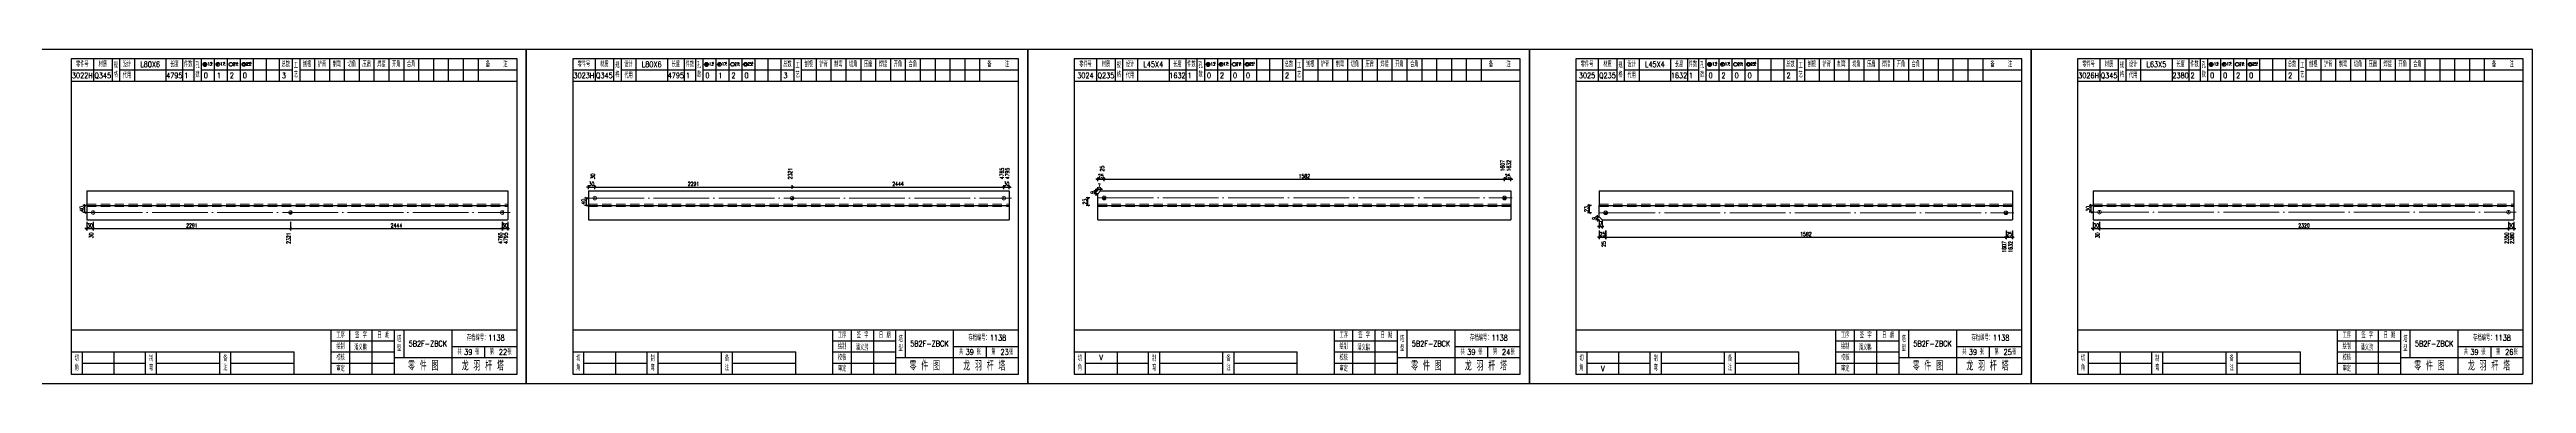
# Model space of a CAD drawing. Header units: millimetres. Extents: x 0 to 30240, y -10896 to -1348.
# Drawn here: x 5683 to 7017, y -8258 to -8078 of the extents above; entities that cross this region are included whole.
import ezdxf
from ezdxf.enums import TextEntityAlignment as Align

# ---------------------------------------------------------------- set-up
doc = ezdxf.new("R2010")
doc.units = ezdxf.units.MM
doc.header["$LTSCALE"] = 20
doc.header["$PDMODE"] = 1
doc.linetypes.add('DASHDOT2X', pattern=[1.75, 1.5, -0.125, 0, -0.125])
doc.linetypes.add('HIDDEN', pattern=[0.375, 0.25, -0.125])
for name, color, linetype, lineweight in [('1', 7, 'Continuous', 25), ('11', 3, 'Continuous', 13), ('2', 1, 'HIDDEN', 13), ('5', 1, 'Continuous', 13), ('7', 2, 'DASHDOT2X', 13)]:
    doc.layers.add(name, color=color, linetype=linetype, lineweight=lineweight)
doc.styles.get("Standard").update_dxf_attribs({"font": 'simplex', "width": 0.7, "bigfont": 'gbhzfs.shx'})
doc.styles.add('SYMBOL_TXT', font='txt.shx', dxfattribs={"width": 0.6})
doc.styles.add('TITLE_TXT', font='simplex.shx', dxfattribs={"width": 0.75, "height": 2.5, "bigfont": 'gbhzfs.shx'})
doc.dimstyles.get("Standard").update_dxf_attribs({"dimtxt": 2.1, "dimasz": 1, "dimexe": 1.05, "dimexo": 0, "dimgap": 0.63, "dimtad": 1, "dimzin": 0, "dimdsep": 46, "dimtxsty": 'standard', "dimblk": 'OBLIQUE', "dimblk1": 'OBLIQUE', "dimblk2": 'OBLIQUE', "dimcen": 0.09, "dimadec": 0, "dimazin": 0, "dimtfac": 1, "dimtdec": 1, "dimtix": 1, "dimtmove": 0, "dimatfit": 3, "dimfxl": 0, "dimtolj": 1, "dimtzin": 0, "dimarcsym": 0})
pattern_1 = [(0, (-3, 0), (0, 0.0125), [])]

# ---------------------------------------------------------------- blocks, each defined once
blk = doc.blocks.new('M12_HOLE')
h = blk.add_hatch()
h.set_pattern_fill('LINE', scale=0.1, style=0)
h.set_pattern_definition(pattern_1)
h.paths.add_polyline_path([(-5, 0, 1), (-1, 0, 1)])
at = {"color": 7}
blk.add_circle((-3, 0), 2, dxfattribs=at)
at = {"color": 7, "attachment_point": 1, "style": 'SYMBOL_TXT'}
for s, insert, char_height, width in [('13\\f??|b0|i0|c0|p54;.', (-0.1, 2.1), 3.5, 5.707), ('5', (3.7, 2.3), 1.8, 2.931)]:
    blk.add_mtext(s, dxfattribs=dict(at, insert=insert, char_height=char_height, width=width))
blk = doc.blocks.new('M16_HOLE')
h = blk.add_hatch()
h.set_pattern_fill('LINE', scale=0.1, style=0)
h.set_pattern_definition(pattern_1)
h.paths.add_polyline_path([(-1.6, 1.4, 0.668179), (-5, 0, 0.198912), (-4.4, -1.4)])
at = {"color": 7}
blk.add_circle((-3, 0), 2, dxfattribs=at)
at = {"color": 7, "attachment_point": 1, "style": 'SYMBOL_TXT'}
for s, insert, char_height, width in [('17.', (-0.4, 2.1), 3.5, 6.316), ('5', (3.6, 2.3), 1.8, 1.822)]:
    blk.add_mtext(s, dxfattribs=dict(at, insert=insert, char_height=char_height, width=width))
blk = doc.blocks.new('M20_HOLE')
at = {"color": 7}
blk.add_circle((-3, 0), 2, dxfattribs=at)
at = {"color": 7, "attachment_point": 1, "style": 'SYMBOL_TXT'}
for s, insert, char_height, width in [('21.', (-0.7, 2), 3.5, 6.074), ('5', (3.3, 2), 1.8, 1.458)]:
    blk.add_mtext(s, dxfattribs=dict(at, insert=insert, char_height=char_height, width=width))
blk = doc.blocks.new('M24_HOLE')
at = {"color": 7}
for radius in [2, 1.5]:
    blk.add_circle((-3, 0), radius, dxfattribs=at)
at = {"color": 7, "attachment_point": 1, "style": 'SYMBOL_TXT'}
for s, insert, char_height, width in [('25.', (-0.7, 2.1), 3.5, 2.429), ('5', (3.9, 2.3), 1.8, 1.944)]:
    blk.add_mtext(s, dxfattribs=dict(at, insert=insert, char_height=char_height, width=width))
blk = doc.blocks.new('JgCard')
for p, q in [((270, 180), (0, 180)), ((0, 180), (0, 0)), ((265, 175), (25, 175)), ((25, 175), (25, 5)), ((37, 175), (37, 163)), ((47, 175), (47, 163)), ((51, 175), (51, 163)), ((59, 175), (59, 163)), ((76, 175), (76, 163)), ((85, 175), (85, 163)), ((91, 175), (91, 163)), ((95, 175), (95, 163)), ((102, 175), (102, 163)), ((109, 175), (109, 163)), ((116, 175), (116, 163)), ((123, 175), (123, 163)), ((130, 175), (130, 163)), ((137, 175), (137, 163)), ((144, 175), (144, 163)), ((148, 175), (148, 163)), ((156, 175), (156, 163)), ((164, 175), (164, 163)), ((172, 175), (172, 163)), ((180, 175), (180, 163)), ((188, 175), (188, 163)), ((196, 175), (196, 163)), ((204, 175), (204, 163)), ((212, 175), (212, 163)), ((220, 175), (220, 163)), ((228, 175), (228, 163)), ((236, 175), (236, 163)), ((244, 175), (244, 163)), ((265, 5), (265, 175)), ((270, 0), (270, 180)), ((25, 169), (47, 169)), ((25, 163), (265, 163)), ((51, 169), (91, 169)), ((95, 169), (144, 169)), ((148, 169), (265, 169)), ((25, 29), (265, 29)), ((165, 5), (165, 29)), ((175, 5), (175, 29)), ((187, 5), (187, 29)), ((199, 5), (199, 29)), ((204, 29), (204, 14)), ((230, 5), (230, 29)), ((25, 17), (145, 17)), ((31, 5), (31, 17)), ((48, 17), (48, 5)), ((65, 5), (65, 17)), ((71, 5), (71, 17)), ((105, 5), (105, 17)), ((111, 5), (111, 17)), ((145, 5), (145, 17)), ((165, 23), (199, 23)), ((165, 17), (199, 17)), ((199, 14), (265, 14)), ((230, 20), (265, 20)), ((247.5, 20), (247.5, 14)), ((0, 0), (270, 0)), ((25, 5), (265, 5)), ((31, 11), (65, 11)), ((71, 11), (105, 11)), ((111, 11), (145, 11)), ((165, 11), (199, 11))]:
    blk.add_line(p, q)
blk.add_lwpolyline([(96, 172, -1), (98, 172, -1)], format="xyb", close=True)
blk.add_point((145, 96))
at = {"xscale": 0.5, "yscale": 0.5, "zscale": 0.5}
for name, p in [('M12_HOLE', (98.5, 172)), ('M16_HOLE', (105.5, 172)), ('M20_HOLE', (112.5, 172)), ('M24_HOLE', (119.5, 172))]:
    blk.add_blockref(name, p, dxfattribs=at)
at = {"style": 'TITLE_TXT', "width": 0.75}
for s, height, p in [('潘义鹏', 3, (177.4, 17.9)), ('存档编号：1138', 3.08, (238, 23.1)), ('龙 羽 杆 塔', 5, (235.2, 7))]:
    blk.add_text(s, height=height, dxfattribs=at).set_placement(p)
at = {"attachment_point": 5, "style": 'TITLE_TXT'}
for s, insert, char_height, width in [('零件号', (31, 172), 3, 15), ('材质', (42, 172), 3, 8), ('设计', (55, 172), 3, 8), ('长度', (80.5, 172), 3, 8), ('件数', (88, 172), 3, 6), ('总数', (140.5, 172), 3, 7), ('刨根', (152, 172), 3, 8), ('铲背', (160, 172), 3, 8), ('制弯', (168, 172), 3, 8), ('切角', (176, 172), 3, 8), ('压扁', (184, 172), 3, 8), ('焊接', (192, 172), 3, 8), ('开角', (200, 172), 3, 8), ('合角', (208, 172), 3, 8), ('备    注', (254, 172), 3, 22), ('规格', (49, 169), 3, 4), ('代用', (55, 166), 3, 8), ('孔数', (93, 169), 3, 4), ('工\\P艺', (146, 169), 3, 4), ('工序', (170, 26), 3, 10), ('签 字', (181, 26), 3, 12), ('日 期', (193, 26), 3, 12), ('切\\P角', (28, 11), 3, 6), ('制\\P弯', (68, 11), 3, 6), ('备\\P注', (108, 11), 3, 6), ('绘制', (170, 20), 3, 10), ('校核', (170, 14), 3, 10), ('塔\\P型', (201.5, 21.5), 3, 5), ('共    张', (238.8, 17), 3, 17.5), ('第    张', (256.2, 17), 3, 17.5), ('审定', (170, 8), 3, 10), ('零 件 图', (214.5, 9.5), 5, 31)]:
    blk.add_mtext(s, dxfattribs=dict(at, insert=insert, char_height=char_height, width=width))
blk = doc.blocks.new('M20')
for p, q in [((-0.5, 0), (0.5, 0)), ((0, -0.5), (0, 0.5))]:
    blk.add_line(p, q)
blk.add_circle((0, 0), 1)
blk = doc.blocks.new('M16')
for p, q in [((-0.7, -0.7), (0.7, 0.7)), ((-0.4, 0), (0.4, 0)), ((0, 0.4), (0, -0.4))]:
    blk.add_line(p, q)
blk.add_circle((0, 0), 1)
for radius in [0.8, 0.6, 0.4, 0.2]:
    blk.add_arc((0, 0), radius, 225, 45)
blk = doc.blocks.new('_Oblique')
at = {"color": 0, "linetype": 'ByBlock', "lineweight": -2}
blk.add_line((-0.5, -0.5), (0.5, 0.5), dxfattribs=at)
blk = doc.blocks.new('*D6019')
at = {"layer": '11', "color": 0, "lineweight": -2}
for p, q in [((5703.4, -8170.6), (5703.4, -8175.3)), ((5706.8, -8170.6), (5706.8, -8175.3)), ((5703.4, -8174.3), (5702.4, -8174.3)), ((5703.4, -8174.3), (5706.8, -8174.3)), ((5706.8, -8174.3), (5707.8, -8174.3))]:
    blk.add_line(p, q, dxfattribs=at)
at = {"layer": 'Defpoints', "color": 0}
for p in [(5703.4, -8170.6), (5706.8, -8170.6), (5706.8, -8174.3)]:
    blk.add_point(p, dxfattribs=at)
at = {"layer": '11', "color": 0, "lineweight": -2}
blk.add_blockref('_Oblique', (5703.4, -8174.3), dxfattribs=at)
at = {"layer": '11', "color": 0, "lineweight": -2, "rotation": 180}
blk.add_blockref('_Oblique', (5706.8, -8174.3), dxfattribs=at)
at = {"layer": '11', "color": 0, "insert": (5705.1, -8172.6), "char_height": 2.1, "attachment_point": 5}
blk.add_mtext('\\A1;30', dxfattribs=at)
blk = doc.blocks.new('*D6022')
at = {"layer": '11', "color": 0, "lineweight": -2}
for p, q in [((5927.1, -8170.6), (5927.1, -8175.3)), ((5930, -8170.6), (5930, -8175.3)), ((5927.1, -8174.3), (5926.1, -8174.3)), ((5927.1, -8174.3), (5930, -8174.3)), ((5930, -8174.3), (5931, -8174.3))]:
    blk.add_line(p, q, dxfattribs=at)
at = {"layer": 'Defpoints', "color": 0}
for p in [(5927.1, -8170.6), (5930, -8170.6), (5930, -8174.3)]:
    blk.add_point(p, dxfattribs=at)
at = {"layer": '11', "color": 0, "lineweight": -2}
blk.add_blockref('_Oblique', (5927.1, -8174.3), dxfattribs=at)
at = {"layer": '11', "color": 0, "lineweight": -2, "rotation": 180}
blk.add_blockref('_Oblique', (5930, -8174.3), dxfattribs=at)
at = {"layer": '11', "color": 0, "insert": (5928.5, -8172.6), "char_height": 2.1, "attachment_point": 5}
blk.add_mtext('\\A1;30', dxfattribs=at)
blk = doc.blocks.new('*D6024')
at = {"layer": '11', "color": 0, "lineweight": -2}
for p, q in [((5973.4, -8151.9), (5972.4, -8151.9)), ((5973.4, -8153), (5973.4, -8150.9)), ((5973.4, -8151.9), (5976.8, -8151.9)), ((5976.8, -8153), (5976.8, -8150.9)), ((5976.8, -8151.9), (5977.8, -8151.9))]:
    blk.add_line(p, q, dxfattribs=at)
at = {"layer": 'Defpoints', "color": 0}
for p in [(5973.4, -8153), (5976.8, -8151.9), (5976.8, -8153)]:
    blk.add_point(p, dxfattribs=at)
at = {"layer": '11', "color": 0, "lineweight": -2}
blk.add_blockref('_Oblique', (5973.4, -8151.9), dxfattribs=at)
at = {"layer": '11', "color": 0, "lineweight": -2, "rotation": 180}
blk.add_blockref('_Oblique', (5976.8, -8151.9), dxfattribs=at)
at = {"layer": '11', "color": 0, "insert": (5975.1, -8150.2), "char_height": 2.1, "attachment_point": 5}
blk.add_mtext('\\A1;30', dxfattribs=at)
blk = doc.blocks.new('*D6027')
at = {"layer": '11', "color": 0, "lineweight": -2}
for p, q in [((6197.1, -8151.9), (6196.1, -8151.9)), ((6197.1, -8153), (6197.1, -8150.9)), ((6197.1, -8151.9), (6200, -8151.9)), ((6200, -8153), (6200, -8150.9)), ((6200, -8151.9), (6201, -8151.9))]:
    blk.add_line(p, q, dxfattribs=at)
at = {"layer": 'Defpoints', "color": 0}
for p in [(6197.1, -8153), (6200, -8151.9), (6200, -8153)]:
    blk.add_point(p, dxfattribs=at)
at = {"layer": '11', "color": 0, "lineweight": -2}
blk.add_blockref('_Oblique', (6197.1, -8151.9), dxfattribs=at)
at = {"layer": '11', "color": 0, "lineweight": -2, "rotation": 180}
blk.add_blockref('_Oblique', (6200, -8151.9), dxfattribs=at)
at = {"layer": '11', "color": 0, "insert": (6198.5, -8150.2), "char_height": 2.1, "attachment_point": 5}
blk.add_mtext('\\A1;30', dxfattribs=at)
blk = doc.blocks.new('*D6029')
at = {"layer": '11', "color": 0, "lineweight": -2}
for p, q in [((6247.6, -8148.8), (6247.6, -8146.7)), ((6251, -8148.8), (6251, -8146.7)), ((6247.6, -8147.7), (6246.6, -8147.7)), ((6247.6, -8147.7), (6251, -8147.7)), ((6251, -8147.7), (6252, -8147.7))]:
    blk.add_line(p, q, dxfattribs=at)
at = {"layer": 'Defpoints', "color": 0}
for p in [(6247.6, -8148.8), (6251, -8147.7), (6251, -8148.8)]:
    blk.add_point(p, dxfattribs=at)
at = {"layer": '11', "color": 0, "lineweight": -2}
blk.add_blockref('_Oblique', (6247.6, -8147.7), dxfattribs=at)
at = {"layer": '11', "color": 0, "lineweight": -2, "rotation": 180}
blk.add_blockref('_Oblique', (6251, -8147.7), dxfattribs=at)
at = {"layer": '11', "color": 0, "insert": (6249.3, -8146), "char_height": 2.1, "attachment_point": 5}
blk.add_mtext('\\A1;25', dxfattribs=at)
blk = doc.blocks.new('*D6031')
at = {"layer": '11', "color": 0, "lineweight": -2}
for p, q in [((6466.6, -8148.8), (6466.6, -8146.7)), ((6470, -8148.8), (6470, -8146.7)), ((6466.6, -8147.7), (6465.6, -8147.7)), ((6466.6, -8147.7), (6470, -8147.7)), ((6470, -8147.7), (6471, -8147.7))]:
    blk.add_line(p, q, dxfattribs=at)
at = {"layer": 'Defpoints', "color": 0}
for p in [(6466.6, -8148.8), (6470, -8147.7), (6470, -8148.8)]:
    blk.add_point(p, dxfattribs=at)
at = {"layer": '11', "color": 0, "lineweight": -2}
blk.add_blockref('_Oblique', (6466.6, -8147.7), dxfattribs=at)
at = {"layer": '11', "color": 0, "lineweight": -2, "rotation": 180}
blk.add_blockref('_Oblique', (6470, -8147.7), dxfattribs=at)
at = {"layer": '11', "color": 0, "insert": (6468.3, -8146), "char_height": 2.1, "attachment_point": 5}
blk.add_mtext('\\A1;25', dxfattribs=at)
blk = doc.blocks.new('*D6032')
at = {"layer": '11', "color": 0, "lineweight": -2}
for p, q in [((6247.6, -8154), (6245.5, -8154)), ((6247.6, -8155.6), (6245.5, -8155.6)), ((6246.6, -8154), (6246.6, -8153)), ((6246.6, -8155.6), (6246.6, -8154)), ((6246.6, -8155.6), (6246.6, -8156.6))]:
    blk.add_line(p, q, dxfattribs=at)
at = {"layer": 'Defpoints', "color": 0}
for p in [(6246.6, -8154), (6247.6, -8154), (6247.6, -8155.6)]:
    blk.add_point(p, dxfattribs=at)
at = {"layer": '11', "color": 0, "lineweight": -2}
for p, rotation in [((6246.6, -8154), 270), ((6246.6, -8155.6), 90)]:
    blk.add_blockref('_Oblique', p, dxfattribs=dict(at, rotation=rotation))
at = {"layer": '11', "color": 0, "insert": (6244.9, -8154.8), "char_height": 2.1, "attachment_point": 5, "rotation": 90}
blk.add_mtext('\\A1;9', dxfattribs=at)
blk = doc.blocks.new('*D6033')
at = {"layer": '11', "color": 0, "lineweight": -2}
for p, q in [((6247.6, -8153), (6246.6, -8153)), ((6247.6, -8154), (6247.6, -8151.9)), ((6247.6, -8153), (6249.1, -8153)), ((6249.1, -8154), (6249.1, -8151.9)), ((6249.1, -8153), (6250.1, -8153))]:
    blk.add_line(p, q, dxfattribs=at)
at = {"layer": 'Defpoints', "color": 0}
for p in [(6247.6, -8154), (6249.1, -8153), (6249.1, -8154)]:
    blk.add_point(p, dxfattribs=at)
at = {"layer": '11', "color": 0, "lineweight": -2}
blk.add_blockref('_Oblique', (6247.6, -8153), dxfattribs=at)
at = {"layer": '11', "color": 0, "lineweight": -2, "rotation": 180}
blk.add_blockref('_Oblique', (6249.1, -8153), dxfattribs=at)
at = {"layer": '11', "color": 0, "insert": (6248.4, -8151.3), "char_height": 2.1, "attachment_point": 5}
blk.add_mtext('\\A1;7', dxfattribs=at)
blk = doc.blocks.new('*D6035')
at = {"layer": '11', "color": 0, "lineweight": -2}
for p, q in [((6517.6, -8179), (6516.6, -8179)), ((6517.6, -8175.3), (6517.6, -8180)), ((6517.6, -8179), (6521, -8179)), ((6521, -8175.3), (6521, -8180)), ((6521, -8179), (6522, -8179))]:
    blk.add_line(p, q, dxfattribs=at)
at = {"layer": 'Defpoints', "color": 0}
for p in [(6517.6, -8175.3), (6521, -8175.3), (6521, -8179)]:
    blk.add_point(p, dxfattribs=at)
at = {"layer": '11', "color": 0, "lineweight": -2}
blk.add_blockref('_Oblique', (6517.6, -8179), dxfattribs=at)
at = {"layer": '11', "color": 0, "lineweight": -2, "rotation": 180}
blk.add_blockref('_Oblique', (6521, -8179), dxfattribs=at)
at = {"layer": '11', "color": 0, "insert": (6519.3, -8177.3), "char_height": 2.1, "attachment_point": 5}
blk.add_mtext('\\A1;25', dxfattribs=at)
blk = doc.blocks.new('*D6037')
at = {"layer": '11', "color": 0, "lineweight": -2}
for p, q in [((6736.6, -8179), (6735.6, -8179)), ((6736.6, -8175.3), (6736.6, -8180)), ((6736.6, -8179), (6740, -8179)), ((6740, -8175.3), (6740, -8180)), ((6740, -8179), (6741, -8179))]:
    blk.add_line(p, q, dxfattribs=at)
at = {"layer": 'Defpoints', "color": 0}
for p in [(6736.6, -8175.3), (6740, -8175.3), (6740, -8179)]:
    blk.add_point(p, dxfattribs=at)
at = {"layer": '11', "color": 0, "lineweight": -2}
blk.add_blockref('_Oblique', (6736.6, -8179), dxfattribs=at)
at = {"layer": '11', "color": 0, "lineweight": -2, "rotation": 180}
blk.add_blockref('_Oblique', (6740, -8179), dxfattribs=at)
at = {"layer": '11', "color": 0, "insert": (6738.3, -8177.3), "char_height": 2.1, "attachment_point": 5}
blk.add_mtext('\\A1;25', dxfattribs=at)
blk = doc.blocks.new('*D6038')
at = {"layer": '11', "color": 0, "lineweight": -2}
for p, q in [((6517.6, -8168), (6515.5, -8168)), ((6517.6, -8169.5), (6515.5, -8169.5)), ((6516.6, -8168), (6516.6, -8167)), ((6516.6, -8168), (6516.6, -8169.5)), ((6516.6, -8169.5), (6516.6, -8170.5))]:
    blk.add_line(p, q, dxfattribs=at)
at = {"layer": 'Defpoints', "color": 0}
for p in [(6516.6, -8169.5), (6517.6, -8168), (6517.6, -8169.5)]:
    blk.add_point(p, dxfattribs=at)
at = {"layer": '11', "color": 0, "lineweight": -2}
for p, rotation in [((6516.6, -8168), 270), ((6516.6, -8169.5), 90)]:
    blk.add_blockref('_Oblique', p, dxfattribs=dict(at, rotation=rotation))
at = {"layer": '11', "color": 0, "insert": (6514.9, -8168.8), "char_height": 2.1, "attachment_point": 5, "rotation": 90}
blk.add_mtext('\\A1;9', dxfattribs=at)
blk = doc.blocks.new('*D6039')
at = {"layer": '11', "color": 0, "lineweight": -2}
for p, q in [((6517.6, -8173.2), (6516.6, -8173.2)), ((6517.6, -8169.5), (6517.6, -8174.3)), ((6517.6, -8173.2), (6519.1, -8173.2)), ((6519.1, -8169.5), (6519.1, -8174.3)), ((6519.1, -8173.2), (6520.1, -8173.2))]:
    blk.add_line(p, q, dxfattribs=at)
at = {"layer": 'Defpoints', "color": 0}
for p in [(6517.6, -8169.5), (6519.1, -8169.5), (6519.1, -8173.2)]:
    blk.add_point(p, dxfattribs=at)
at = {"layer": '11', "color": 0, "lineweight": -2}
blk.add_blockref('_Oblique', (6517.6, -8173.2), dxfattribs=at)
at = {"layer": '11', "color": 0, "lineweight": -2, "rotation": 180}
blk.add_blockref('_Oblique', (6519.1, -8173.2), dxfattribs=at)
at = {"layer": '11', "color": 0, "insert": (6518.4, -8171.5), "char_height": 2.1, "attachment_point": 5}
blk.add_mtext('\\A1;7', dxfattribs=at)
blk = doc.blocks.new('*D6041')
at = {"layer": '11', "color": 0, "lineweight": -2}
for p, q in [((6783.4, -8170.6), (6783.4, -8175.3)), ((6786.8, -8170.6), (6786.8, -8175.3)), ((6783.4, -8174.3), (6782.4, -8174.3)), ((6783.4, -8174.3), (6786.8, -8174.3)), ((6786.8, -8174.3), (6787.8, -8174.3))]:
    blk.add_line(p, q, dxfattribs=at)
at = {"layer": 'Defpoints', "color": 0}
for p in [(6783.4, -8170.6), (6786.8, -8170.6), (6786.8, -8174.3)]:
    blk.add_point(p, dxfattribs=at)
at = {"layer": '11', "color": 0, "lineweight": -2}
blk.add_blockref('_Oblique', (6783.4, -8174.3), dxfattribs=at)
at = {"layer": '11', "color": 0, "lineweight": -2, "rotation": 180}
blk.add_blockref('_Oblique', (6786.8, -8174.3), dxfattribs=at)
at = {"layer": '11', "color": 0, "insert": (6785.1, -8172.6), "char_height": 2.1, "attachment_point": 5}
blk.add_mtext('\\A1;30', dxfattribs=at)
blk = doc.blocks.new('*D6043')
at = {"layer": '11', "color": 0, "lineweight": -2}
for p, q in [((7007.1, -8170.6), (7007.1, -8175.3)), ((7010, -8170.6), (7010, -8175.3)), ((7007.1, -8174.3), (7006.1, -8174.3)), ((7007.1, -8174.3), (7010, -8174.3)), ((7010, -8174.3), (7011, -8174.3))]:
    blk.add_line(p, q, dxfattribs=at)
at = {"layer": 'Defpoints', "color": 0}
for p in [(7007.1, -8170.6), (7010, -8170.6), (7010, -8174.3)]:
    blk.add_point(p, dxfattribs=at)
at = {"layer": '11', "color": 0, "lineweight": -2}
blk.add_blockref('_Oblique', (7007.1, -8174.3), dxfattribs=at)
at = {"layer": '11', "color": 0, "lineweight": -2, "rotation": 180}
blk.add_blockref('_Oblique', (7010, -8174.3), dxfattribs=at)
at = {"layer": '11', "color": 0, "insert": (7008.5, -8172.6), "char_height": 2.1, "attachment_point": 5}
blk.add_mtext('\\A1;30', dxfattribs=at)

msp = doc.modelspace()

# ---------------------------------------------------------------- linework, layer by layer
at = {"layer": '1'}
for p, q in [((5703.4, -8154.008), (5703.4, -8169.548)), ((5703.4, -8154.008), (5930, -8154.008)), ((5930, -8154.008), (5930, -8169.548)), ((5973.4, -8154.008), (5973.4, -8169.548)), ((5973.4, -8154.008), (6200, -8154.008)), ((6200, -8154.008), (6200, -8169.548)), ((6247.6, -8155.562), (6249.114, -8154.008)), ((6247.6, -8161.778), (6247.6, -8155.562)), ((6249.114, -8154.008), (6470, -8154.008)), ((6470, -8154.008), (6470, -8169.548)), ((6517.6, -8154.008), (6517.6, -8161.778)), ((6517.6, -8154.008), (6740, -8154.008)), ((6740, -8154.008), (6740, -8169.548)), ((6783.4, -8154.008), (6783.4, -8169.548)), ((6783.4, -8154.008), (7010, -8154.008)), ((7010, -8154.008), (7010, -8169.548)), ((5703.4, -8161.778), (5930, -8161.778)), ((5703.4, -8169.548), (5930, -8169.548)), ((5973.4, -8161.778), (6200, -8161.778)), ((5973.4, -8169.548), (6200, -8169.548)), ((6247.6, -8169.548), (6247.6, -8161.778)), ((6247.6, -8161.778), (6470, -8161.778)), ((6247.6, -8169.548), (6470, -8169.548)), ((6517.6, -8167.994), (6517.6, -8161.778)), ((6517.6, -8161.778), (6740, -8161.778)), ((6519.114, -8169.548), (6517.6, -8167.994)), ((6519.114, -8169.548), (6740, -8169.548)), ((6783.4, -8161.778), (7010, -8161.778)), ((6783.4, -8169.548), (7010, -8169.548))]:
    msp.add_line(p, q, dxfattribs=at)
at = {"layer": '2'}
for p, q in [((5703.4, -8161.195), (5930, -8161.195)), ((5703.4, -8162.36), (5930, -8162.36)), ((5973.4, -8161.195), (6200, -8161.195)), ((5973.4, -8162.36), (6200, -8162.36)), ((6247.6, -8161.087), (6470, -8161.087)), ((6247.6, -8162.468), (6470, -8162.468)), ((6517.6, -8161.087), (6740, -8161.087)), ((6517.6, -8162.468), (6740, -8162.468)), ((6783.4, -8161.161), (7010, -8161.161)), ((6783.4, -8162.394), (7010, -8162.394))]:
    msp.add_line(p, q, dxfattribs=at)
at = {"layer": '7'}
for p, q in [((5973.4, -8157.893), (6201.26, -8157.893)), ((6247.6, -8157.806), (6470.761, -8157.806)), ((5703.4, -8165.663), (5931.26, -8165.663)), ((6517.6, -8165.749), (6740.761, -8165.749)), ((6783.4, -8165.478), (7011.26, -8165.478))]:
    msp.add_line(p, q, dxfattribs=at)

# ---------------------------------------------------------------- block references
at = {"layer": '1'}
for p in [(5670, -8257.778), (5940, -8257.778), (6210, -8257.778), (6480, -8257.778), (6750, -8257.778)]:
    msp.add_blockref('JgCard', p, dxfattribs=at)
at = {"layer": '5'}
for name, p in [('M20', (5976.84, -8157.893)), ('M16', (6083.082, -8157.893)), ('M20', (6197.06, -8157.893)), ('M16', (6251.04, -8157.806)), ('M16', (6466.561, -8157.806)), ('M20', (5706.84, -8165.663)), ('M16', (5813.082, -8165.663)), ('M20', (5927.06, -8165.663)), ('M16', (6521.04, -8165.749)), ('M16', (6736.561, -8165.749)), ('M20', (6786.84, -8165.478)), ('M20', (7007.06, -8165.478))]:
    msp.add_blockref(name, p, dxfattribs=at)

# ---------------------------------------------------------------- texts
at = {"style": 'TITLE_TXT', "width": 0.75}
for s, p in [('39', (5906.472, -8242.328)), ('22', (5925.192, -8242.357)), ('39', (6176.472, -8242.328)), ('23', (6195.192, -8242.357)), ('39', (6446.472, -8242.328)), ('24', (6465.192, -8242.357)), ('39', (6716.472, -8242.328)), ('25', (6735.192, -8242.357)), ('39', (6986.472, -8242.328)), ('26', (7005.192, -8242.357))]:
    msp.add_text(s, height=3, dxfattribs=at).set_placement(p)
at = {"layer": '1', "width": 0.7}
for s, p in [('3022H', (5701, -8091.778)), ('Q345', (5712, -8091.778)), ('L80X6', (5737.5, -8085.778)), ('4795', (5750.5, -8091.778)), ('1', (5757, -8091.778)), ('0', (5767.5, -8091.778)), ('1', (5774.5, -8091.778)), ('2', (5781.5, -8091.778)), ('0', (5788.5, -8091.778)), ('3', (5809.5, -8091.778)), ('3023H', (5971, -8091.778)), ('Q345', (5982, -8091.778)), ('L80X6', (6007.5, -8085.778)), ('4795', (6020.5, -8091.778)), ('1', (6027, -8091.778)), ('0', (6037.5, -8091.778)), ('1', (6044.5, -8091.778)), ('2', (6051.5, -8091.778)), ('0', (6058.5, -8091.778)), ('3', (6079.5, -8091.778)), ('3024', (6241, -8091.778)), ('Q235', (6252, -8091.778)), ('L45X4', (6277.5, -8085.778)), ('1632', (6290.5, -8091.778)), ('1', (6297, -8091.778)), ('0', (6307.5, -8091.778)), ('2', (6314.5, -8091.778)), ('0', (6321.5, -8091.778)), ('0', (6328.5, -8091.778)), ('2', (6349.5, -8091.778)), ('3025', (6511, -8091.778)), ('Q235', (6522, -8091.778)), ('L45X4', (6547.5, -8085.778)), ('1632', (6560.5, -8091.778)), ('1', (6567, -8091.778)), ('0', (6577.5, -8091.778)), ('2', (6584.5, -8091.778)), ('0', (6591.5, -8091.778)), ('0', (6598.5, -8091.778)), ('2', (6619.5, -8091.778)), ('3026H', (6781, -8091.778)), ('Q345', (6792, -8091.778)), ('L63X5', (6817.5, -8085.778)), ('2380', (6830.5, -8091.778)), ('2', (6837, -8091.778)), ('0', (6847.5, -8091.778)), ('0', (6854.5, -8091.778)), ('2', (6861.5, -8091.778)), ('0', (6868.5, -8091.778)), ('2', (6889.5, -8091.778)), ('V', (6249.5, -8243.778)), ('V', (6519.5, -8249.778))]:
    msp.add_text(s, height=3, dxfattribs=at).set_placement(p, align=Align.MIDDLE_CENTER)
for s, p in [('30', (5976.838, -8147.708)), ('2321', (6083.087, -8147.708)), ('4765', (6197.07, -8147.708)), ('4795', (6200, -8147.708)), ('25', (6251.028, -8143.508)), ('1607', (6466.592, -8143.508)), ('1632', (6470, -8143.508))]:
    msp.add_text(s, height=2.1, rotation=90, dxfattribs=at).set_placement(p)
for s, p in [('30', (5706.838, -8176.373)), ('2321', (5813.087, -8176.373)), ('4765', (5927.07, -8176.373)), ('4795', (5930, -8176.373)), ('25', (6521.028, -8181.098)), ('1607', (6736.592, -8181.098)), ('1632', (6740, -8181.098)), ('30', (6786.84, -8176.373)), ('2350', (7007.092, -8176.373)), ('2380', (7010, -8176.373))]:
    msp.add_text(s, height=2.1, rotation=90, dxfattribs=at).set_placement(p, align=Align.RIGHT)
at = {"layer": '1', "char_height": 3, "width": 26, "attachment_point": 5}
for insert in [(5887, -8236.278), (6157, -8236.278), (6427, -8236.278), (6697, -8236.278), (6967, -8236.278)]:
    msp.add_mtext('5B2F-ZBCK', dxfattribs=dict(at, insert=insert))

# ---------------------------------------------------------------- dimensions: what is measured, and where the dimension line sits
at = {"layer": '1'}
for base, p1, p2, text in [((5972.35, -8157.893), (5973.35, -8161.778), (5973.35, -8157.893), '40'), ((6242.35, -8157.806), (6243.35, -8161.778), (6243.35, -8157.806), '23'), ((5702.35, -8161.778), (5703.35, -8165.663), (5703.35, -8161.778), '40'), ((6512.35, -8161.778), (6513.35, -8165.749), (6513.35, -8161.778), '23'), ((6782.35, -8161.778), (6783.35, -8165.478), (6783.35, -8161.778), '30')]:
    msp.add_linear_dim(base=base, p1=p1, p2=p2, angle=90, text=text, dimstyle='standard', dxfattribs=at).render()
at = {"layer": '11'}
for base, p1, p2, text, picture, middle in [((6251.04, -8147.708), (6247.6, -8148.758), (6251.04, -8148.758), '25', '*D6029', (6249.32, -8146.028)), ((6470, -8147.708), (6466.561, -8148.758), (6470, -8148.758), '25', '*D6031', (6468.28, -8146.028)), ((5976.84, -8151.908), (5973.4, -8152.958), (5976.84, -8152.958), '30', '*D6024', (5975.12, -8150.228)), ((6200, -8151.908), (6197.06, -8152.958), (6200, -8152.958), '30', '*D6027', (6198.53, -8150.228)), ((6249.114, -8152.958), (6247.6, -8154.008), (6249.114, -8154.008), '7', '*D6033', (6248.357, -8151.278)), ((5706.84, -8174.273), (5703.4, -8170.598), (5706.84, -8170.598), '30', '*D6019', (5705.12, -8172.593)), ((5930, -8174.273), (5927.06, -8170.598), (5930, -8170.598), '30', '*D6022', (5928.53, -8172.593)), ((6519.114, -8173.223), (6517.6, -8169.548), (6519.114, -8169.548), '7', '*D6039', (6518.357, -8171.543)), ((6786.84, -8174.273), (6783.4, -8170.598), (6786.84, -8170.598), '30', '*D6041', (6785.12, -8172.593)), ((7010, -8174.273), (7007.06, -8170.598), (7010, -8170.598), '30', '*D6043', (7008.53, -8172.593)), ((6521.04, -8178.998), (6517.6, -8175.323), (6521.04, -8175.323), '25', '*D6035', (6519.32, -8177.318)), ((6740, -8178.998), (6736.561, -8175.323), (6740, -8175.323), '25', '*D6037', (6738.28, -8177.318))]:
    dim = msp.add_linear_dim(base=base, p1=p1, p2=p2, text=text, dimstyle='standard', dxfattribs=at)
    dim.commit()
    dim.dimension.update_dxf_attribs({"geometry": picture, "text_midpoint": middle})
for base, p1, p2, text in [((6466.561, -8147.708), (6251.04, -8148.758), (6466.561, -8148.758), '1582'), ((6083.082, -8151.908), (5976.84, -8152.958), (6083.082, -8152.958), '2291'), ((6197.06, -8151.908), (6083.082, -8152.958), (6197.06, -8152.958), '2444'), ((5813.082, -8174.273), (5706.84, -8170.598), (5813.082, -8170.598), '2291'), ((5927.06, -8174.273), (5813.082, -8170.598), (5927.06, -8170.598), '2444'), ((7007.06, -8174.273), (6786.84, -8170.598), (7007.06, -8170.598), '2320'), ((6736.561, -8178.998), (6521.04, -8175.323), (6736.561, -8175.323), '1582')]:
    msp.add_linear_dim(base=base, p1=p1, p2=p2, text=text, dimstyle='standard', dxfattribs=at).render()
for base, p1, p2, picture, middle in [((6246.55, -8154.008), (6247.6, -8155.562), (6247.6, -8154.008), '*D6032', (6244.87, -8154.785)), ((6516.55, -8169.548), (6517.6, -8167.994), (6517.6, -8169.548), '*D6038', (6514.87, -8168.771))]:
    dim = msp.add_linear_dim(base=base, p1=p1, p2=p2, angle=90, text='9', dimstyle='standard', dxfattribs=at)
    dim.commit()
    dim.dimension.update_dxf_attribs({"geometry": picture, "text_midpoint": middle})

doc.saveas('drawing.dxf')
